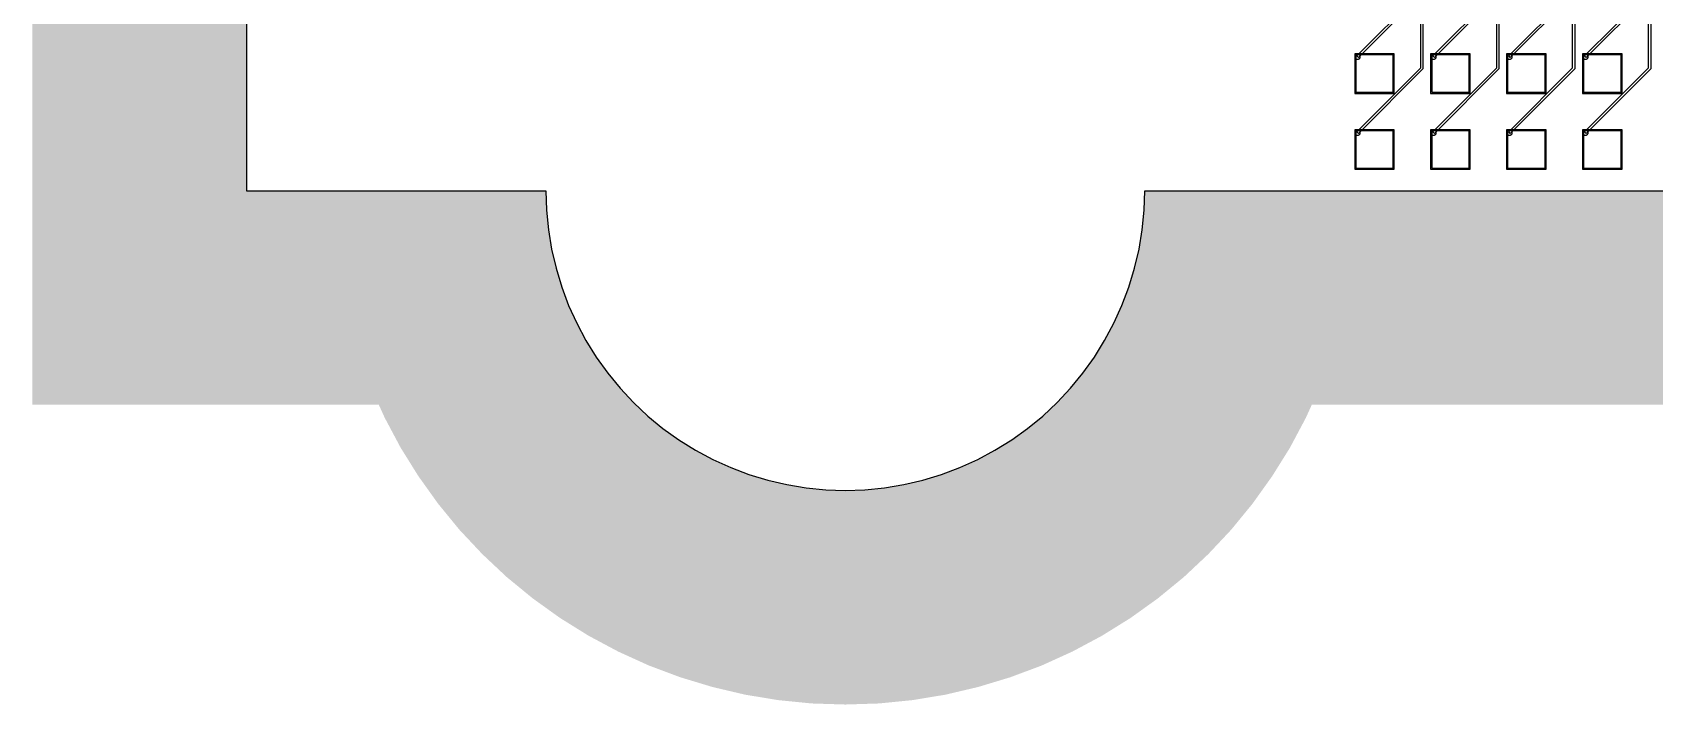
# Model space of a CAD drawing. Header units: metres. Extents: x -1236 to 4965, y 111 to 1952.
# Drawn here: x -1236 to 280, y 111 to 739 of the extents above; entities that cross this region are included whole.
import ezdxf

# ---------------------------------------------------------------- set-up
doc = ezdxf.new("R2010")
doc.units = ezdxf.units.M
for name, color, linetype in [('Etching', 1, 'CONTINUOUS'), ('EtchingPad', 2, 'CONTINUOUS'), ('Metal1', 4, 'CONTINUOUS'), ('Metal2', 3, 'CONTINUOUS'), ('Polyimide', 7, 'CONTINUOUS'), ('Polyimide_Negative', 5, 'CONTINUOUS')]:
    doc.layers.add(name, color=color, linetype=linetype)

msp = doc.modelspace()

# ---------------------------------------------------------------- hatches: boundary and pattern name
at = {"layer": 'Polyimide_Negative'}
h = msp.add_hatch(color=5, dxfattribs=at)
h.paths.add_polyline_path([(-1236.2, 1952.5), (4965.2, 1952.5), (4965.2, 320), (1697, 320), (1697, 391), (-40.1, 391), (-45.7, 378.7), (-60.5, 350.9), (-77.1, 324.3), (-95.4, 298.7), (-115.3, 274.4), (-136.8, 251.5), (-159.7, 230), (-184, 210.1), (-209.5, 191.8), (-236.2, 175.2), (-263.9, 160.4), (-292.5, 147.4), (-321.9, 136.4), (-352, 127.3), (-382.6, 120.1), (-413.6, 115), (-444.8, 111.9), (-476.3, 110.9), (-507.7, 111.9), (-538.9, 115), (-569.9, 120.1), (-600.5, 127.3), (-630.6, 136.4), (-660, 147.4), (-688.6, 160.4), (-716.3, 175.2), (-743, 191.8), (-768.5, 210.1), (-792.8, 230), (-815.7, 251.5), (-837.2, 274.4), (-857.1, 298.7), (-875.4, 324.3), (-892, 350.9), (-906.8, 378.7), (-912.4, 391), (-1236.2, 391), (-1236.2, 1952.5)])
h.paths.add_polyline_path([(-756.2, 591), (-755.7, 572.7), (-753.9, 554.5), (-750.9, 536.4), (-746.7, 518.5), (-741.4, 501), (-734.9, 483.8), (-727.4, 467.2), (-718.7, 451), (-709.1, 435.4), (-698.4, 420.5), (-686.8, 406.4), (-674.2, 393), (-660.9, 380.5), (-646.7, 368.9), (-631.8, 358.2), (-616.3, 348.5), (-600.1, 339.9), (-583.4, 332.3), (-566.3, 325.9), (-548.7, 320.5), (-530.9, 316.4), (-512.8, 313.4), (-494.6, 311.6), (-476.3, 311), (-457.9, 311.6), (-439.7, 313.4), (-421.6, 316.4), (-403.8, 320.5), (-386.2, 325.9), (-369.1, 332.3), (-352.4, 339.9), (-336.3, 348.5), (-320.7, 358.2), (-305.8, 368.9), (-291.6, 380.5), (-278.3, 393), (-265.7, 406.4), (-254.1, 420.5), (-243.4, 435.4), (-233.8, 451), (-225.1, 467.2), (-217.6, 483.8), (-211.1, 501), (-205.8, 518.5), (-201.6, 536.4), (-198.6, 554.5), (-196.8, 572.7), (-196.2, 591), (1897, 591), (1897, 520), (3920.2, 520), (3920.9, 538.6), (3922.7, 557.2), (3925.7, 575.6), (3930, 593.8), (3935.4, 611.6), (3941.9, 629.1), (3949.6, 646.1), (3958.4, 662.5), (3968.3, 678.3), (3979.1, 693.5), (3991, 707.9), (4003.7, 721.5), (4017.3, 734.3), (4031.8, 746.1), (4046.9, 757), (4062.8, 766.8), (4079.2, 775.6), (4096.2, 783.3), (4113.6, 789.9), (4131.5, 795.3), (4149.6, 799.5), (4168.1, 802.6), (4186.6, 804.4), (4205.2, 805), (4223.9, 804.4), (4242.4, 802.6), (4260.9, 799.5), (4279, 795.3), (4296.9, 789.9), (4314.3, 783.3), (4331.3, 775.6), (4347.8, 766.8), (4363.6, 757), (4378.7, 746.1), (4393.2, 734.3), (4406.8, 721.5), (4419.5, 707.9), (4431.4, 693.5), (4442.2, 678.3), (4452.1, 662.5), (4460.9, 646.1), (4468.6, 629.1), (4475.1, 611.6), (4480.5, 593.8), (4484.8, 575.6), (4487.8, 557.2), (4489.6, 538.6), (4490.2, 520), (4765.2, 520), (4765.2, 1752.5), (-1036.2, 1752.5), (-1036.2, 591), (-756.2, 591)], flags=0)

# ---------------------------------------------------------------- linework, layer by layer
at = {"layer": 'Etching'}
for points in [[(5.2, 716.2), (5.2, 716.6), (5.2, 716.9), (5.1, 717.2), (4.9, 717.5), (4.7, 717.8), (4.5, 718), (4.3, 718.2), (4, 718.4), (3.7, 718.6), (3.4, 718.7), (3.1, 718.7), (2.7, 718.8), (2.4, 718.7), (2.1, 718.7), (1.8, 718.6), (1.5, 718.4), (1.2, 718.2), (1, 718), (0.8, 717.8), (0.6, 717.5), (0.4, 717.2), (0.3, 716.9), (0.3, 716.6), (0.2, 716.2), (0.3, 715.9), (0.3, 715.6), (0.4, 715.3), (0.6, 715), (0.8, 714.7), (1, 714.5), (1.2, 714.3), (1.5, 714.1), (1.8, 713.9), (2.1, 713.8), (2.4, 713.8), (2.7, 713.8), (3.1, 713.8), (3.4, 713.8), (3.7, 713.9), (4, 714.1), (4.3, 714.3), (4.5, 714.5), (4.7, 714.7), (4.9, 715), (5.1, 715.3), (5.2, 715.6), (5.2, 715.9), (5.2, 716.2)], [(76.2, 716.2), (76.2, 716.6), (76.2, 716.9), (76.1, 717.2), (75.9, 717.5), (75.7, 717.8), (75.5, 718), (75.3, 718.2), (75, 718.4), (74.7, 718.6), (74.4, 718.7), (74.1, 718.7), (73.8, 718.8), (73.4, 718.7), (73.1, 718.7), (72.8, 718.6), (72.5, 718.4), (72.2, 718.2), (72, 718), (71.8, 717.8), (71.6, 717.5), (71.4, 717.2), (71.3, 716.9), (71.3, 716.6), (71.2, 716.2), (71.3, 715.9), (71.3, 715.6), (71.4, 715.3), (71.6, 715), (71.8, 714.7), (72, 714.5), (72.2, 714.3), (72.5, 714.1), (72.8, 713.9), (73.1, 713.8), (73.4, 713.8), (73.8, 713.8), (74.1, 713.8), (74.4, 713.8), (74.7, 713.9), (75, 714.1), (75.3, 714.3), (75.5, 714.5), (75.7, 714.7), (75.9, 715), (76.1, 715.3), (76.2, 715.6), (76.2, 715.9), (76.2, 716.2)], [(147.2, 716.2), (147.2, 716.6), (147.2, 716.9), (147.1, 717.2), (146.9, 717.5), (146.7, 717.8), (146.5, 718), (146.3, 718.2), (146, 718.4), (145.7, 718.6), (145.4, 718.7), (145.1, 718.7), (144.8, 718.8), (144.4, 718.7), (144.1, 718.7), (143.8, 718.6), (143.5, 718.4), (143.2, 718.2), (143, 718), (142.8, 717.8), (142.6, 717.5), (142.4, 717.2), (142.3, 716.9), (142.3, 716.6), (142.2, 716.2), (142.3, 715.9), (142.3, 715.6), (142.4, 715.3), (142.6, 715), (142.8, 714.7), (143, 714.5), (143.2, 714.3), (143.5, 714.1), (143.8, 713.9), (144.1, 713.8), (144.4, 713.8), (144.8, 713.8), (145.1, 713.8), (145.4, 713.8), (145.7, 713.9), (146, 714.1), (146.3, 714.3), (146.5, 714.5), (146.7, 714.7), (146.9, 715), (147.1, 715.3), (147.2, 715.6), (147.2, 715.9), (147.2, 716.2)], [(218.2, 716.2), (218.2, 716.6), (218.2, 716.9), (218.1, 717.2), (217.9, 717.5), (217.7, 717.8), (217.5, 718), (217.3, 718.2), (217, 718.4), (216.7, 718.6), (216.4, 718.7), (216.1, 718.7), (215.8, 718.8), (215.4, 718.7), (215.1, 718.7), (214.8, 718.6), (214.5, 718.4), (214.2, 718.2), (214, 718), (213.8, 717.8), (213.6, 717.5), (213.4, 717.2), (213.3, 716.9), (213.3, 716.6), (213.2, 716.2), (213.3, 715.9), (213.3, 715.6), (213.4, 715.3), (213.6, 715), (213.8, 714.7), (214, 714.5), (214.2, 714.3), (214.5, 714.1), (214.8, 713.9), (215.1, 713.8), (215.4, 713.8), (215.8, 713.8), (216.1, 713.8), (216.4, 713.8), (216.7, 713.9), (217, 714.1), (217.3, 714.3), (217.5, 714.5), (217.7, 714.7), (217.9, 715), (218.1, 715.3), (218.2, 715.6), (218.2, 715.9), (218.2, 716.2)], [(5.2, 645.2), (5.2, 645.6), (5.2, 645.9), (5.1, 646.2), (4.9, 646.5), (4.7, 646.8), (4.5, 647), (4.3, 647.2), (4, 647.4), (3.7, 647.6), (3.4, 647.7), (3.1, 647.7), (2.7, 647.8), (2.4, 647.7), (2.1, 647.7), (1.8, 647.6), (1.5, 647.4), (1.2, 647.2), (1, 647), (0.8, 646.8), (0.6, 646.5), (0.4, 646.2), (0.3, 645.9), (0.3, 645.6), (0.2, 645.2), (0.3, 644.9), (0.3, 644.6), (0.4, 644.3), (0.6, 644), (0.8, 643.7), (1, 643.5), (1.2, 643.3), (1.5, 643.1), (1.8, 642.9), (2.1, 642.8), (2.4, 642.8), (2.7, 642.8), (3.1, 642.8), (3.4, 642.8), (3.7, 642.9), (4, 643.1), (4.3, 643.3), (4.5, 643.5), (4.7, 643.7), (4.9, 644), (5.1, 644.3), (5.2, 644.6), (5.2, 644.9), (5.2, 645.2)], [(76.2, 645.2), (76.2, 645.6), (76.2, 645.9), (76.1, 646.2), (75.9, 646.5), (75.7, 646.8), (75.5, 647), (75.3, 647.2), (75, 647.4), (74.7, 647.6), (74.4, 647.7), (74.1, 647.7), (73.8, 647.8), (73.4, 647.7), (73.1, 647.7), (72.8, 647.6), (72.5, 647.4), (72.2, 647.2), (72, 647), (71.8, 646.8), (71.6, 646.5), (71.4, 646.2), (71.3, 645.9), (71.3, 645.6), (71.2, 645.2), (71.3, 644.9), (71.3, 644.6), (71.4, 644.3), (71.6, 644), (71.8, 643.7), (72, 643.5), (72.2, 643.3), (72.5, 643.1), (72.8, 642.9), (73.1, 642.8), (73.4, 642.8), (73.8, 642.8), (74.1, 642.8), (74.4, 642.8), (74.7, 642.9), (75, 643.1), (75.3, 643.3), (75.5, 643.5), (75.7, 643.7), (75.9, 644), (76.1, 644.3), (76.2, 644.6), (76.2, 644.9), (76.2, 645.2)], [(147.2, 645.2), (147.2, 645.6), (147.2, 645.9), (147.1, 646.2), (146.9, 646.5), (146.7, 646.8), (146.5, 647), (146.3, 647.2), (146, 647.4), (145.7, 647.6), (145.4, 647.7), (145.1, 647.7), (144.8, 647.8), (144.4, 647.7), (144.1, 647.7), (143.8, 647.6), (143.5, 647.4), (143.2, 647.2), (143, 647), (142.8, 646.8), (142.6, 646.5), (142.4, 646.2), (142.3, 645.9), (142.3, 645.6), (142.2, 645.2), (142.3, 644.9), (142.3, 644.6), (142.4, 644.3), (142.6, 644), (142.8, 643.7), (143, 643.5), (143.2, 643.3), (143.5, 643.1), (143.8, 642.9), (144.1, 642.8), (144.4, 642.8), (144.8, 642.8), (145.1, 642.8), (145.4, 642.8), (145.7, 642.9), (146, 643.1), (146.3, 643.3), (146.5, 643.5), (146.7, 643.7), (146.9, 644), (147.1, 644.3), (147.2, 644.6), (147.2, 644.9), (147.2, 645.2)], [(218.2, 645.2), (218.2, 645.6), (218.2, 645.9), (218.1, 646.2), (217.9, 646.5), (217.7, 646.8), (217.5, 647), (217.3, 647.2), (217, 647.4), (216.7, 647.6), (216.4, 647.7), (216.1, 647.7), (215.8, 647.8), (215.4, 647.7), (215.1, 647.7), (214.8, 647.6), (214.5, 647.4), (214.2, 647.2), (214, 647), (213.8, 646.8), (213.6, 646.5), (213.4, 646.2), (213.3, 645.9), (213.3, 645.6), (213.2, 645.2), (213.3, 644.9), (213.3, 644.6), (213.4, 644.3), (213.6, 644), (213.8, 643.7), (214, 643.5), (214.2, 643.3), (214.5, 643.1), (214.8, 642.9), (215.1, 642.8), (215.4, 642.8), (215.8, 642.8), (216.1, 642.8), (216.4, 642.8), (216.7, 642.9), (217, 643.1), (217.3, 643.3), (217.5, 643.5), (217.7, 643.7), (217.9, 644), (218.1, 644.3), (218.2, 644.6), (218.2, 644.9), (218.2, 645.2)]]:
    msp.add_lwpolyline(points, close=True, dxfattribs=at)
at = {"layer": 'EtchingPad'}
for points in [[(1, 683), (36, 683), (36, 718), (1, 718), (1, 683)], [(72, 683), (107, 683), (107, 718), (72, 718), (72, 683)], [(143, 683), (178, 683), (178, 718), (143, 718), (143, 683)], [(214, 683), (249, 683), (249, 718), (214, 718), (214, 683)], [(1, 612), (36, 612), (36, 647), (1, 647), (1, 612)], [(72, 612), (107, 612), (107, 647), (72, 647), (72, 612)], [(143, 612), (178, 612), (178, 647), (143, 647), (143, 612)], [(214, 612), (249, 612), (249, 647), (214, 647), (214, 612)]]:
    msp.add_lwpolyline(points, close=True, dxfattribs=at)
at = {"layer": 'Metal1'}
for points in [[(63.8, 1652.5), (63.8, 704.8), (3.5, 644.5), (2, 646), (61.8, 705.7), (61.8, 1652.5)], [(59.2, 1652.5), (59.2, 771.3), (3.5, 715.5), (2, 717), (57.2, 772.2), (57.2, 1652.5)], [(134.8, 1652.5), (134.8, 704.8), (74.5, 644.5), (73, 646), (132.8, 705.7), (132.8, 1652.5)], [(130.2, 1652.5), (130.2, 771.3), (74.5, 715.5), (73, 717), (128.2, 772.2), (128.2, 1652.5)], [(205.8, 1652.5), (205.8, 704.8), (145.5, 644.5), (144, 646), (203.8, 705.7), (203.8, 1652.5)], [(201.2, 1652.5), (201.2, 771.3), (145.5, 715.5), (144, 717), (199.2, 772.2), (199.2, 1652.5)], [(276.8, 1652.5), (276.8, 704.8), (216.5, 644.5), (215, 646), (274.8, 705.7), (274.8, 1652.5)], [(272.2, 1652.5), (272.2, 771.3), (216.5, 715.5), (215, 717), (270.2, 772.2), (270.2, 1652.5)]]:
    msp.add_lwpolyline(points, close=True, dxfattribs=at)
at = {"layer": 'Metal2'}
for points in [[(0, 682), (37, 682), (37, 719), (0, 719), (0, 682)], [(71, 682), (108, 682), (108, 719), (71, 719), (71, 682)], [(142, 682), (179, 682), (179, 719), (142, 719), (142, 682)], [(213, 682), (250, 682), (250, 719), (213, 719), (213, 682)], [(0, 611), (37, 611), (37, 648), (0, 648), (0, 611)], [(71, 611), (108, 611), (108, 648), (71, 648), (71, 611)], [(142, 611), (179, 611), (179, 648), (142, 648), (142, 611)], [(213, 611), (250, 611), (250, 648), (213, 648), (213, 611)]]:
    msp.add_lwpolyline(points, close=True, dxfattribs=at)
at = {"layer": 'Polyimide'}
msp.add_lwpolyline([(-1036.2, 1752.5), (-1036.2, 591), (-756.2, 591), (-755.7, 572.7), (-753.9, 554.5), (-750.9, 536.4), (-746.7, 518.5), (-741.4, 501), (-734.9, 483.8), (-727.4, 467.2), (-718.7, 451), (-709.1, 435.4), (-698.4, 420.5), (-686.8, 406.4), (-674.2, 393), (-660.9, 380.5), (-646.7, 368.9), (-631.8, 358.2), (-616.3, 348.5), (-600.1, 339.9), (-583.4, 332.3), (-566.3, 325.9), (-548.7, 320.5), (-530.9, 316.4), (-512.8, 313.4), (-494.6, 311.6), (-476.3, 311), (-457.9, 311.6), (-439.7, 313.4), (-421.6, 316.4), (-403.8, 320.5), (-386.2, 325.9), (-369.1, 332.3), (-352.4, 339.9), (-336.3, 348.5), (-320.7, 358.2), (-305.8, 368.9), (-291.6, 380.5), (-278.3, 393), (-265.7, 406.4), (-254.1, 420.5), (-243.4, 435.4), (-233.8, 451), (-225.1, 467.2), (-217.6, 483.8), (-211.1, 501), (-205.8, 518.5), (-201.6, 536.4), (-198.6, 554.5), (-196.8, 572.7), (-196.2, 591), (1897, 591)], dxfattribs=at)

doc.saveas('drawing.dxf')
